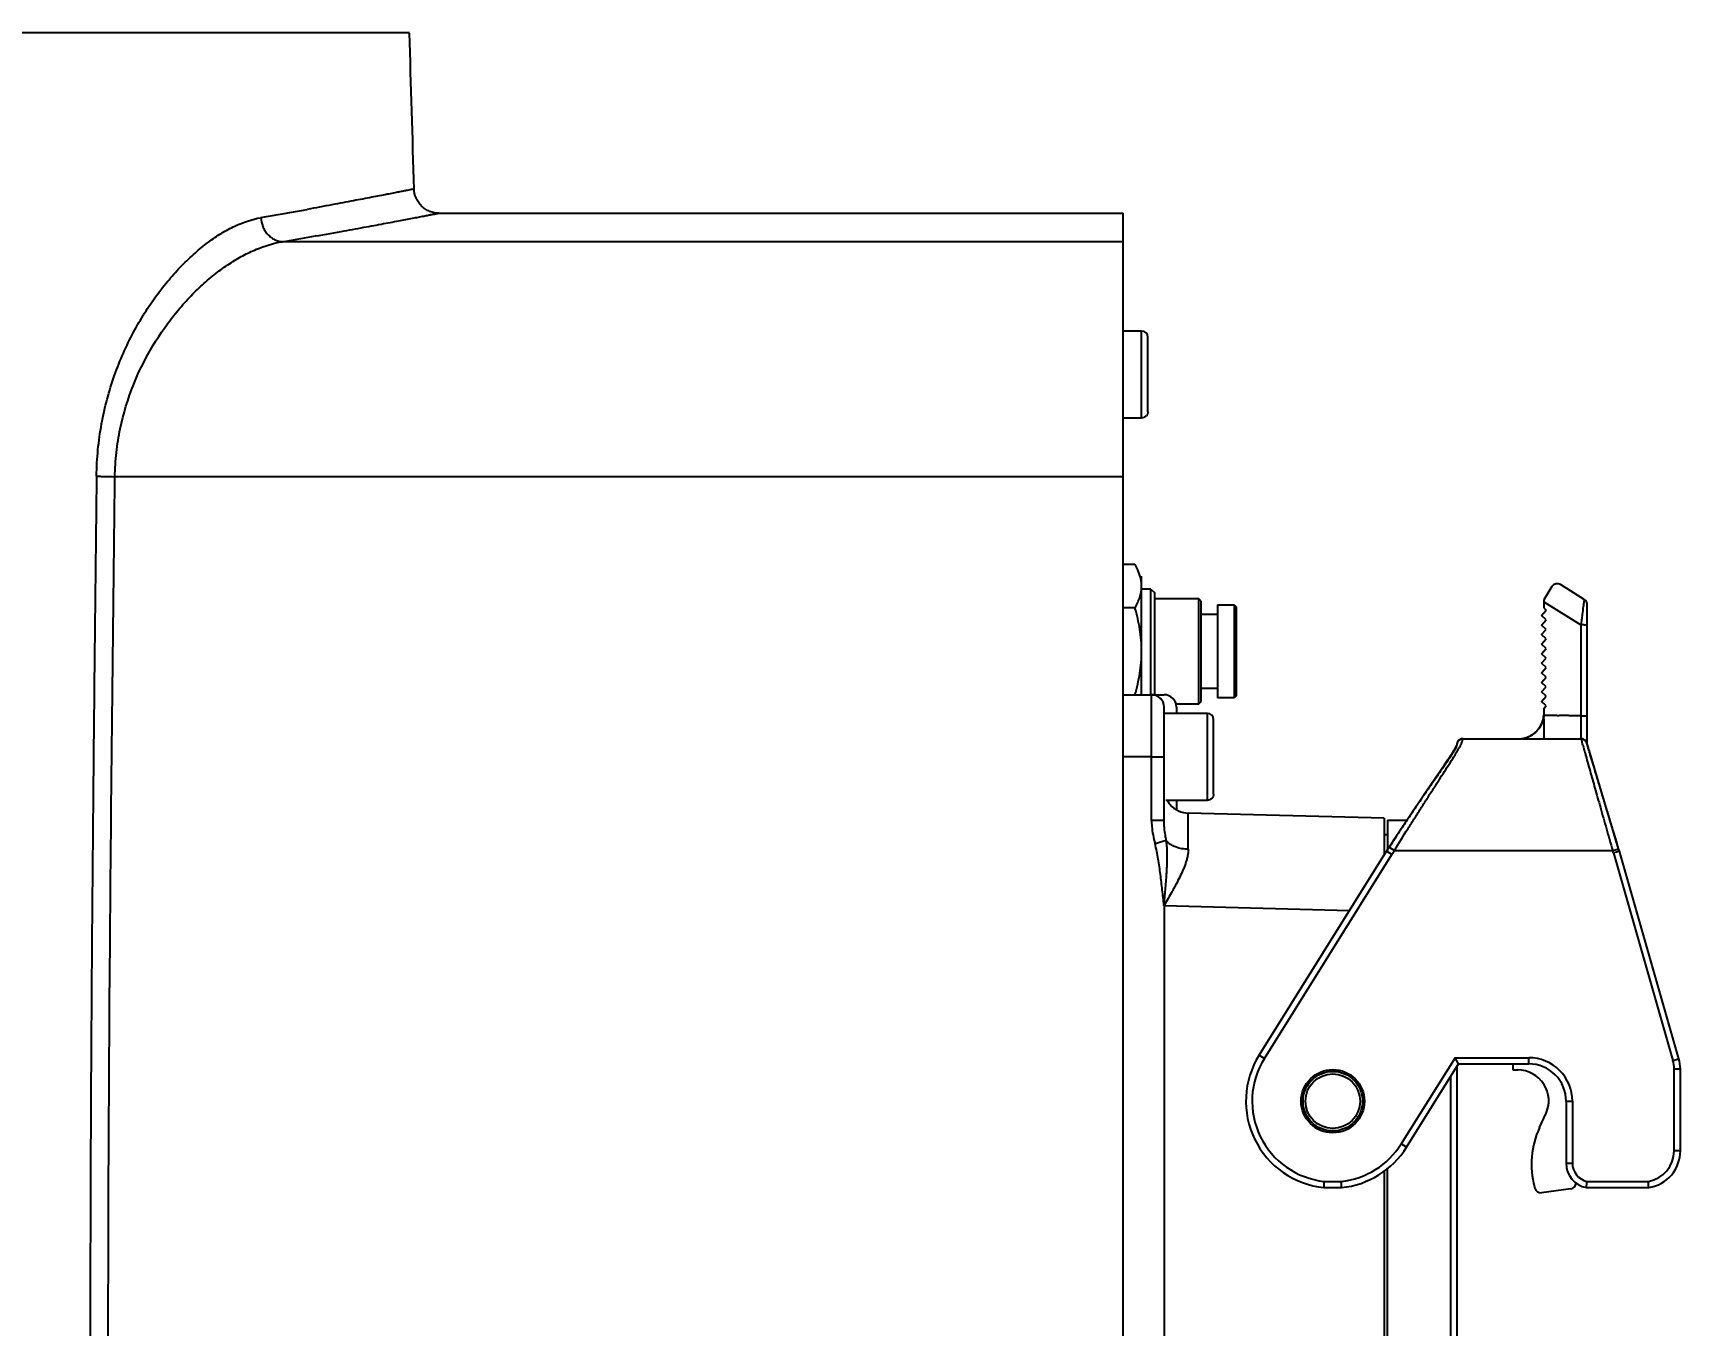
# Model space of a CAD drawing. Header units: millimetres. Extents: x 5828 to 6704, y 123 to 421.
# Drawn here: x 6414.21 to 6420.86, y 230.39 to 235.6 of the extents above; entities that cross this region are included whole.
import ezdxf

# ---------------------------------------------------------------- set-up
doc = ezdxf.new("R2010")
doc.units = ezdxf.units.MM
doc.layers.add('外形图', color=7, linetype='Continuous')
doc.layers.add('尺寸标注', color=7, linetype='Continuous')
doc.styles.add('微软雅黑', font='msyh.ttc', dxfattribs={"height": 1.5})
doc.dimstyles.new('尺寸标注_1_20比例', dxfattribs={"dimtxt": 1.5, "dimasz": 1.25, "dimexe": 0.5, "dimexo": 0.4, "dimgap": 0.5, "dimtad": 1, "dimdec": 1, "dimlfac": 20, "dimdsep": 46, "dimtxsty": '微软雅黑', "dimcen": 0.09, "dimadec": 0, "dimazin": 0, "dimtp": 0.01, "dimtm": 0.01, "dimtfac": 1, "dimtdec": 1, "dimtofl": 0, "dimtmove": 0, "dimatfit": 3, "dimfxl": 1, "dimtolj": 1, "dimarcsym": 0})

# ---------------------------------------------------------------- blocks, each defined once
blk = doc.blocks.new('*D1088')
at = {"layer": 'Defpoints', "color": 0}
for p in [(6412.2069, 236.9694), (6418.6045, 225.3693), (6425.7791, 225.3693)]:
    blk.add_point(p, dxfattribs=at)
at = {"layer": '尺寸标注', "color": 0, "lineweight": -2}
for p, q in [((6412.6069, 236.9694), (6426.2791, 236.9694)), ((6425.7791, 235.7194), (6425.7791, 226.6193)), ((6419.0045, 225.3693), (6426.2791, 225.3693))]:
    blk.add_line(p, q, dxfattribs=at)
at = {"layer": '尺寸标注', "color": 0}
for points in [[(6425.9874, 235.7194), (6425.5708, 235.7194), (6425.7791, 236.9694)], [(6425.5708, 226.6193), (6425.9874, 226.6193), (6425.7791, 225.3693)]]:
    blk.add_solid(points, dxfattribs=at)
at = {"layer": '尺寸标注', "color": 0, "insert": (6424.5075, 231.1693), "char_height": 1.5, "attachment_point": 5, "rotation": 90, "style": '微软雅黑'}
blk.add_mtext('\\A1;\\A1;{\\fAlibaba PuHuiTi 3.0 55 Regular|b0|i0|c134|p18;232}', dxfattribs=at)
blk = doc.blocks.new('*D1089')
at = {"layer": 'Defpoints', "color": 0}
for p in [(6416.4211, 245.3693), (6430.1421, 245.3693), (6418.6045, 225.3693)]:
    blk.add_point(p, dxfattribs=at)
at = {"layer": '尺寸标注', "color": 0, "lineweight": -2}
for p, q in [((6416.8211, 245.3693), (6430.6421, 245.3693)), ((6430.1421, 226.6193), (6430.1421, 244.1193)), ((6419.0045, 225.3693), (6430.6421, 225.3693))]:
    blk.add_line(p, q, dxfattribs=at)
at = {"layer": '尺寸标注', "color": 0}
for points in [[(6430.3504, 244.1193), (6429.9337, 244.1193), (6430.1421, 245.3693)], [(6429.9337, 226.6193), (6430.3504, 226.6193), (6430.1421, 225.3693)]]:
    blk.add_solid(points, dxfattribs=at)
at = {"layer": '尺寸标注', "color": 0, "insert": (6428.8704, 235.3693), "char_height": 1.5, "attachment_point": 5, "rotation": 90, "style": '微软雅黑'}
blk.add_mtext('\\A1;\\A1;{\\fAlibaba PuHuiTi 3.0 55 Regular|b0|i0|c134|p18;400}', dxfattribs=at)
blk = doc.blocks.new('*D1092')
at = {"layer": 'Defpoints', "color": 0}
for p in [(6411.8764, 278.0693), (6435.1929, 278.0693), (6418.6045, 225.3693)]:
    blk.add_point(p, dxfattribs=at)
at = {"layer": '尺寸标注', "color": 0, "lineweight": -2}
for p, q in [((6412.2764, 278.0693), (6435.6929, 278.0693)), ((6435.1929, 226.6193), (6435.1929, 276.8193)), ((6419.0045, 225.3693), (6435.6929, 225.3693))]:
    blk.add_line(p, q, dxfattribs=at)
at = {"layer": '尺寸标注', "color": 0}
for points in [[(6435.4013, 276.8193), (6434.9846, 276.8193), (6435.1929, 278.0693)], [(6434.9846, 226.6193), (6435.4013, 226.6193), (6435.1929, 225.3693)]]:
    blk.add_solid(points, dxfattribs=at)
at = {"layer": '尺寸标注', "color": 0, "insert": (6433.9213, 251.7193), "char_height": 1.5, "attachment_point": 5, "rotation": 90, "style": '微软雅黑'}
blk.add_mtext('\\A1;\\A1;{\\fAlibaba PuHuiTi 3.0 55 Regular|b0|i0|c134|p18;1054}', dxfattribs=at)

msp = doc.modelspace()

# ---------------------------------------------------------------- linework, layer by layer
at = {"layer": '外形图', "linetype": 'ByBlock'}
for p, q in [((6415.7299, 235.5951), (6405.679, 235.5951)), ((6415.8484, 234.8693), (6418.6045, 234.8693)), ((6418.6045, 225.3693), (6418.6045, 234.8693)), ((6418.6045, 234.7542), (6415.2188, 234.7542)), ((6418.6795, 234.3943), (6418.6045, 234.3943)), ((6418.6795, 234.0443), (6418.6795, 234.3943)), ((6418.7045, 234.0693), (6418.7045, 234.3693)), ((6418.6045, 234.0443), (6418.6795, 234.0443)), ((6418.6045, 233.8074), (6414.5434, 233.8074)), ((6418.6524, 233.4539), (6418.6045, 233.4539)), ((6418.6795, 232.9289), (6418.6795, 233.407)), ((6420.4623, 233.3128), (6420.3667, 233.3726)), ((6418.717, 233.3539), (6418.6795, 233.3539)), ((6418.717, 233.3539), (6418.732, 233.3389)), ((6418.717, 232.9289), (6418.717, 233.3539)), ((6418.732, 232.9289), (6418.732, 233.3389)), ((6418.732, 233.3164), (6418.909, 233.3164)), ((6418.919, 233.3064), (6418.909, 233.3164)), ((6418.909, 233.3164), (6418.909, 232.8914)), ((6418.919, 232.9014), (6418.919, 233.3064)), ((6420.3323, 233.3646), (6420.2991, 233.3115)), ((6420.2991, 233.3115), (6420.2991, 233.2785)), ((6420.4623, 233.3128), (6420.4684, 233.3075)), ((6420.4623, 233.3128), (6420.4684, 233.3075)), ((6418.6524, 233.2789), (6418.6045, 233.2789)), ((6418.919, 233.2539), (6418.9855, 233.2539)), ((6418.9855, 233.2914), (6419.052, 233.2914)), ((6418.9855, 233.2914), (6418.9855, 232.9164)), ((6419.052, 233.2914), (6419.062, 233.2814)), ((6419.052, 233.2914), (6419.052, 232.9164)), ((6419.062, 232.9264), (6419.062, 233.2814)), ((6420.2899, 233.2484), (6420.3091, 233.2693)), ((6420.3091, 233.2308), (6420.2899, 233.2484)), ((6420.2991, 233.3039), (6420.4491, 233.2102)), ((6420.2991, 233.2785), (6420.3091, 233.2693)), ((6420.4542, 233.2518), (6420.4522, 233.2359)), ((6420.4741, 232.7317), (6420.4741, 233.2916)), ((6420.2899, 233.2099), (6420.3091, 233.2308)), ((6420.3091, 233.1923), (6420.2899, 233.2099)), ((6420.2899, 233.1714), (6420.3091, 233.1923)), ((6420.4491, 233.2102), (6420.4491, 232.7514)), ((6420.3091, 233.1538), (6420.2899, 233.1714)), ((6420.2899, 233.1329), (6420.3091, 233.1538)), ((6420.3091, 233.1153), (6420.2899, 233.1329)), ((6420.2899, 233.0944), (6420.3091, 233.1153)), ((6420.3091, 233.0768), (6420.2899, 233.0944)), ((6420.2899, 233.0559), (6420.3091, 233.0768)), ((6420.3091, 233.0383), (6420.2899, 233.0559)), ((6420.2899, 233.0174), (6420.3091, 233.0383)), ((6420.3091, 232.9998), (6420.2899, 233.0174)), ((6420.2899, 232.9789), (6420.3091, 232.9998)), ((6420.3091, 232.9613), (6420.2899, 232.9789)), ((6418.6045, 232.9289), (6418.7695, 232.9289)), ((6418.7195, 232.9008), (6418.7195, 232.9284)), ((6418.9855, 232.9539), (6418.919, 232.9539)), ((6419.052, 232.9164), (6418.9855, 232.9164)), ((6419.062, 232.9264), (6419.052, 232.9164)), ((6420.2899, 232.9404), (6420.3091, 232.9613)), ((6420.3091, 232.9228), (6420.2899, 232.9404)), ((6420.2899, 232.9019), (6420.3091, 232.9228)), ((6418.7195, 232.6787), (6418.7195, 232.9008)), ((6418.7695, 232.4224), (6418.7695, 232.8789)), ((6418.9445, 232.8539), (6418.7695, 232.8539)), ((6418.909, 232.8914), (6418.8195, 232.8914)), ((6418.8195, 232.8789), (6418.8195, 232.8539)), ((6418.909, 232.8914), (6418.919, 232.9014)), ((6418.9445, 232.5039), (6418.9445, 232.8539)), ((6420.3091, 232.8843), (6420.2899, 232.9019)), ((6420.2984, 232.8423), (6420.2968, 232.833)), ((6420.299, 232.8475), (6420.2992, 232.8388)), ((6420.2991, 232.8734), (6420.3091, 232.8843)), ((6420.2991, 232.8734), (6420.2991, 232.8475)), ((6420.2997, 232.8387), (6420.2992, 232.8416)), ((6418.9695, 232.5289), (6418.9695, 232.8289)), ((6420.2681, 232.7795), (6420.2657, 232.7772)), ((6420.2825, 232.7971), (6420.2783, 232.791)), ((6420.2834, 232.7984), (6420.2797, 232.7928)), ((6420.2873, 232.8056), (6420.2834, 232.7984)), ((6420.2901, 232.8114), (6420.2873, 232.8055)), ((6420.2927, 232.8181), (6420.2901, 232.8114)), ((6420.2949, 232.825), (6420.2926, 232.8177)), ((6420.2951, 232.8258), (6420.2927, 232.8181)), ((6420.2968, 232.833), (6420.2949, 232.825)), ((6419.974, 232.7514), (6420.4492, 232.7514)), ((6420.4496, 232.7514), (6420.4492, 232.7514)), ((6420.4547, 232.7508), (6420.4492, 232.7514)), ((6420.4515, 232.7513), (6420.4496, 232.7514)), ((6420.4625, 232.7476), (6420.4515, 232.7513)), ((6420.4625, 232.7476), (6420.4547, 232.7508)), ((6420.4819, 232.7045), (6420.4741, 232.7316)), ((6420.4744, 232.7266), (6420.4743, 232.7268)), ((6420.4785, 232.7161), (6420.4746, 232.7299)), ((6420.4762, 232.7244), (6420.4753, 232.7275)), ((6418.7195, 232.6786), (6418.6045, 232.6785)), ((6418.7195, 232.6787), (6418.7695, 232.6789)), ((6418.7195, 232.4224), (6418.7195, 232.6786)), ((6419.9003, 232.6477), (6419.8828, 232.622)), ((6419.912, 232.6653), (6419.8985, 232.6451)), ((6419.9193, 232.6764), (6419.9103, 232.6627)), ((6419.9372, 232.7047), (6419.9273, 232.6888)), ((6420.5248, 232.5602), (6420.4817, 232.7052)), ((6419.8713, 232.6051), (6419.8153, 232.5226)), ((6419.8894, 232.6316), (6419.8652, 232.596)), ((6419.8243, 232.5358), (6419.7889, 232.484)), ((6420.6009, 232.3086), (6420.5248, 232.5602)), ((6418.7772, 232.5039), (6418.9445, 232.5039)), ((6418.8195, 232.5039), (6418.8195, 232.4654)), ((6418.8476, 232.4544), (6418.8669, 232.4521)), ((6419.657, 232.4314), (6418.8669, 232.4521)), ((6419.7664, 232.4508), (6419.7315, 232.3986)), ((6419.7914, 232.4877), (6419.7635, 232.4465)), ((6418.7695, 232.4224), (6418.7195, 232.4224)), ((6419.657, 232.4314), (6419.657, 232.2839)), ((6419.6695, 232.4239), (6419.7483, 232.4239)), ((6419.6695, 232.4239), (6419.6695, 232.3014)), ((6419.7315, 232.3986), (6419.7044, 232.3574)), ((6418.7788, 232.3415), (6418.7335, 232.3286)), ((6419.657, 232.3664), (6419.6695, 232.3664)), ((6419.6768, 232.315), (6419.6663, 232.2988)), ((6419.7044, 232.3574), (6419.6768, 232.315)), ((6419.6768, 232.315), (6419.6977, 232.3014)), ((6420.577, 232.3014), (6420.6009, 232.3086)), ((6420.6019, 232.3053), (6420.6009, 232.3086)), ((6419.1527, 231.4768), (6419.6663, 232.2988)), ((6419.1739, 231.4636), (6419.6875, 232.2856)), ((6419.6875, 232.2856), (6419.6663, 232.2988)), ((6419.6875, 232.2856), (6419.6977, 232.3014)), ((6419.6977, 232.3014), (6420.577, 232.3014)), ((6420.5799, 232.2917), (6420.577, 232.3014)), ((6420.5919, 232.2953), (6420.5799, 232.2917)), ((6420.5799, 232.2917), (6420.8196, 231.4556)), ((6420.6038, 232.2988), (6420.5919, 232.2953)), ((6420.6038, 232.2988), (6420.6019, 232.3053)), ((6420.8437, 231.4624), (6420.6038, 232.2988)), ((6418.7695, 232.0797), (6419.5171, 232.0601)), ((6418.7695, 232.0797), (6418.7695, 228.128)), ((6419.1527, 231.4768), (6419.1739, 231.4636)), ((6419.9421, 231.4664), (6419.7251, 231.1192)), ((6419.9421, 231.4664), (6420.2395, 231.4664)), ((6419.9559, 231.4414), (6419.9421, 231.4664)), ((6420.2395, 231.4539), (6420.2395, 231.4664)), ((6420.2395, 231.4414), (6420.2395, 231.4539)), ((6420.8196, 231.4556), (6420.8437, 231.4624)), ((6419.7463, 231.1059), (6419.9559, 231.4414)), ((6419.9241, 231.3905), (6419.9241, 228.8173)), ((6419.9495, 231.4311), (6419.9495, 228.7767)), ((6419.9559, 231.4414), (6420.2395, 231.4414)), ((6420.1743, 231.4413), (6420.1743, 231.4174)), ((6420.1743, 231.4174), (6420.1943, 231.4174)), ((6420.8245, 231.4211), (6420.8495, 231.4211)), ((6420.8245, 231.0914), (6420.8245, 231.4211)), ((6420.8495, 231.0914), (6420.8495, 231.4211)), ((6420.3895, 231.2914), (6420.4145, 231.2914)), ((6420.3895, 231.2914), (6420.3895, 231.0414)), ((6420.4145, 231.2914), (6420.4145, 231.0414)), ((6420.2824, 231.1851), (6420.3079, 231.2398)), ((6419.7463, 231.1059), (6419.7251, 231.1192)), ((6420.8495, 231.0914), (6420.8245, 231.0914)), ((6419.657, 231.0121), (6419.657, 229.1956)), ((6419.6695, 229.1857), (6419.6695, 231.022)), ((6420.3895, 231.0414), (6420.4145, 231.0414)), ((6419.414, 230.9432), (6419.485, 230.9432)), ((6419.4153, 230.9682), (6419.4837, 230.9682)), ((6420.2619, 230.9465), (6420.2634, 230.9411)), ((6420.4083, 230.9386), (6420.2899, 230.9227)), ((6420.4706, 230.9432), (6420.7227, 230.9432)), ((6420.4731, 230.9682), (6420.7208, 230.9682))]:
    msp.add_line(p, q, dxfattribs=at)
for points in [[(6420.2656, 232.7771), (6420.2638, 232.7755), (6420.2585, 232.7712), (6420.2531, 232.7674), (6420.2475, 232.7641)], [(6420.2657, 232.7772), (6420.2623, 232.7742), (6420.2575, 232.7705), (6420.2526, 232.7671)], [(6420.2797, 232.7928), (6420.2756, 232.7876), (6420.2714, 232.7827), (6420.2681, 232.7795)], [(6420.2873, 232.8055), (6420.2864, 232.8037), (6420.2825, 232.7971)], [(6419.9491, 232.7293), (6419.949, 232.7289), (6419.9488, 232.7283), (6419.9486, 232.7274), (6419.9482, 232.7262), (6419.9476, 232.7246), (6419.9467, 232.7224), (6419.9455, 232.7198), (6419.9439, 232.7168), (6419.9421, 232.7132), (6419.9398, 232.7092), (6419.9372, 232.7047)], [(6419.9524, 232.739), (6419.95, 232.7337), (6419.9493, 232.7308), (6419.9491, 232.7293)], [(6419.9656, 232.7499), (6419.9607, 232.7475), (6419.9562, 232.7439), (6419.9524, 232.739)], [(6419.974, 232.7514), (6419.9706, 232.7511), (6419.9656, 232.7499)], [(6420.2476, 232.7641), (6420.2419, 232.7612), (6420.2362, 232.7587), (6420.2346, 232.7581)], [(6420.2425, 232.7615), (6420.2375, 232.7592), (6420.2346, 232.7581)], [(6420.4746, 232.7301), (6420.4738, 232.7324), (6420.4728, 232.7353), (6420.47, 232.7405), (6420.4625, 232.7476)], [(6420.4746, 232.7299), (6420.474, 232.7318), (6420.4734, 232.7338), (6420.4721, 232.7368), (6420.4688, 232.742), (6420.4625, 232.7476)], [(6419.9273, 232.6888), (6419.9235, 232.6828), (6419.9193, 232.6764)]]:
    msp.add_lwpolyline(points, dxfattribs=at)
for radius in [0.1275, 0.12, 0.11]:
    msp.add_circle((6419.4495, 231.2914), radius, dxfattribs=at)
for centre, radius, start, end in [((6195.5553, 228.7944), 220.2796, 1.605595, 1.769163), ((6410.3891, 261.9046), 27.466, 279.94211, 280.33846), ((6409.3941, 268.6072), 34.3505, 279.76264, 280.16256), ((6418.6795, 234.3693), 0.025, 0, 90), ((6420.3535, 233.3514), 0.025, 58, 147.9996), ((6420.4491, 233.2916), 0.025, 0, 39.36516), ((6427.1083, 232.4258), 6.7052, 172.63878, 172.92438), ((6418.7195, 232.8789), 0.05, 0, 90), ((6418.7695, 232.8789), 0.05, 0, 90), ((6418.9445, 232.8289), 0.025, 0, 90), ((6420.1991, 232.8514), 0.1, 270.00168, 357.80029), ((6417.0534, 231.7846), 3.5309, 15.44682, 15.6381), ((6446.9226, 240.0859), 27.4704, 195.61467, 195.76692), ((6394.043, 224.724), 27.6168, 16.61299, 16.75913), ((6418.8695, 232.552), 0.1, 209.00229, 257.37763), ((6427.4634, 227.2727), 9.2767, 146.53448, 147.07513), ((6398.4182, 225.6497), 23.1607, 16.70886, 16.84614), ((6419.4495, 231.2914), 0.35, 148, 264.17769), ((6419.4495, 231.2914), 0.325, 147.98995, 263.95924), ((6420.2395, 231.2914), 0.175, 359.9986, 90.00561), ((6420.6995, 231.4211), 0.125, 0.00078, 16.0026), ((6420.6995, 231.4211), 0.15, 0, 16), ((6420.1945, 231.2924), 0.125, 335.07622, 90.07622), ((6420.2395, 231.2914), 0.15, 0, 90.00602), ((6420.5998, 231.0376), 0.35, 155.07622, 195.07622), ((6419.4495, 231.2914), 0.325, 276.03899, 328.0018), ((6419.4495, 231.2914), 0.35, 275.82222, 328), ((6420.6995, 231.0914), 0.125, 279.82321, 0.00044), ((6420.6995, 231.0914), 0.15, 278.89869, 0), ((6420.4895, 231.0414), 0.1, 180, 259.09589), ((6420.4895, 231.0414), 0.075, 179.99593, 257.40223), ((6420.2875, 230.9476), 0.025, 195.07622, 275.60369), ((6420.4049, 230.9634), 0.025, 277.67622, 354.74987)]:
    msp.add_arc(centre, radius, start, end, dxfattribs=at)
for points, knots in [([(6415.7485, 234.9665), (6415.7483, 234.9665), (6415.7477, 234.9664), (6415.7464, 234.9661), (6415.7443, 234.9657), (6415.7397, 234.9648), (6415.7319, 234.9632), (6415.72, 234.9608), (6415.7046, 234.9578), (6415.6859, 234.9541), (6415.6639, 234.9498), (6415.6278, 234.9428), (6415.5744, 234.9324), (6415.5004, 234.9183), (6415.4136, 234.902), (6415.3514, 234.8905), (6415.3182, 234.8844)], [0, 0, 0, 0, 0.001, 0.003997, 0.008987, 0.015965, 0.035871, 0.063684, 0.099372, 0.142901, 0.194241, 0.253358, 0.394798, 0.566838, 0.768808, 1, 1, 1, 1]), ([(6415.8484, 234.8693), (6415.8361, 234.8693), (6415.817, 234.8729), (6415.7941, 234.8846), (6415.7782, 234.8971), (6415.7653, 234.9126), (6415.7529, 234.9352), (6415.7488, 234.9542), (6415.7485, 234.9665)], [0, 0, 0, 0, 0.239858, 0.368688, 0.500001, 0.631313, 0.760143, 1, 1, 1, 1]), ([(6414.4692, 233.8099), (6414.4697, 233.8453), (6414.4736, 233.9158), (6414.4881, 234.0196), (6414.5107, 234.1198), (6414.5404, 234.2152), (6414.5762, 234.305), (6414.617, 234.3887), (6414.6616, 234.4661), (6414.7095, 234.5368), (6414.7597, 234.6008), (6414.8117, 234.658), (6414.8647, 234.7084), (6414.9181, 234.7521), (6414.9717, 234.7887), (6415.0406, 234.8261), (6415.0952, 234.8447), (6415.1312, 234.851)], [0, 0, 0, 0, 0.080879, 0.160817, 0.23905, 0.31514, 0.388679, 0.459497, 0.527455, 0.592431, 0.654301, 0.71303, 0.768648, 0.821133, 0.870428, 0.916566, 1, 1, 1, 1]), ([(6415.1312, 234.851), (6415.1319, 234.839), (6415.136, 234.8208), (6415.1472, 234.7988), (6415.1584, 234.7836), (6415.1721, 234.7711), (6415.1872, 234.7618), (6415.203, 234.7561), (6415.2137, 234.7544), (6415.2188, 234.7542)], [0, 0, 0, 0, 0.252264, 0.385513, 0.518801, 0.648946, 0.773559, 0.890685, 1, 1, 1, 1]), ([(6415.455, 234.7957), (6415.4854, 234.8011), (6415.5423, 234.8115), (6415.6109, 234.8242), (6415.6599, 234.8333), (6415.6922, 234.8394), (6415.7215, 234.845), (6415.7478, 234.85), (6415.7711, 234.8544), (6415.7914, 234.8583), (6415.8085, 234.8616), (6415.8209, 234.864), (6415.8292, 234.8656), (6415.8343, 234.8665), (6415.8386, 234.8674), (6415.8421, 234.8681), (6415.8448, 234.8686), (6415.8466, 234.8689), (6415.8475, 234.8691), (6415.8481, 234.8692), (6415.8482, 234.8693), (6415.8484, 234.8693), (6415.8484, 234.8693)], [0, 0, 0, 0, 0.231716, 0.433456, 0.523063, 0.605156, 0.679712, 0.746667, 0.805943, 0.857465, 0.901157, 0.936947, 0.951862, 0.96478, 0.975695, 0.984601, 0.991491, 0.996358, 0.998031, 0.999196, 0.999852, 1, 1, 1, 1]), ([(6414.5434, 233.8074), (6414.5439, 233.84), (6414.5479, 233.9049), (6414.5679, 234.0307), (6414.613, 234.1782), (6414.692, 234.3362), (6414.7727, 234.4504), (6414.8422, 234.5292), (6414.8949, 234.581), (6414.9488, 234.6264), (6415.0032, 234.6655), (6415.0577, 234.6981), (6415.1278, 234.7318), (6415.1826, 234.7485), (6415.2188, 234.7542)], [0, 0, 0, 0, 0.078686, 0.156438, 0.306823, 0.448665, 0.580638, 0.642708, 0.702061, 0.75866, 0.812462, 0.863434, 0.91161, 1, 1, 1, 1]), ([(6418.7045, 234.0693), (6418.7045, 234.0661), (6418.7035, 234.0611), (6418.7004, 234.0553), (6418.6973, 234.0515), (6418.6935, 234.0484), (6418.6877, 234.0453), (6418.6827, 234.0443), (6418.6795, 234.0443)], [0, 0, 0, 0, 0.24905, 0.374638, 0.499933, 0.625235, 0.750843, 1, 1, 1, 1]), ([(6414.4692, 233.8099), (6414.4656, 233.4916), (6414.4586, 232.8551), (6414.4498, 231.9001), (6414.4451, 231.1042), (6414.4437, 230.4673), (6414.4442, 229.8303), (6414.4486, 229.0341), (6414.4586, 228.2378), (6414.4707, 227.6008), (6414.4859, 226.9638), (6414.501, 226.4862), (6414.5132, 226.1678)], [0, 0, 0, 0, 0.124924, 0.249877, 0.374855, 0.437352, 0.499855, 0.624874, 0.749906, 0.812427, 0.87495, 1, 1, 1, 1]), ([(6414.4692, 233.8099), (6414.4744, 233.8096), (6414.4856, 233.8089), (6414.5103, 233.808), (6414.5299, 233.8076), (6414.5434, 233.8074)], [0, 0, 0, 0, 0.207316, 0.453144, 1, 1, 1, 1]), ([(6414.5858, 226.1691), (6414.538, 227.4416), (6414.5008, 229.9884), (6414.5282, 232.5346), (6414.5434, 233.8074)], [0, 0, 0, 0, 0.500105, 1, 1, 1, 1]), ([(6418.6672, 233.4241), (6418.6662, 233.4266), (6418.6618, 233.4368), (6418.6566, 233.4466), (6418.6524, 233.4539)], [0, 0, 0, 0, 0.24569, 1, 1, 1, 1]), ([(6418.6795, 233.3664), (6418.6795, 233.3761), (6418.6772, 233.3959), (6418.671, 233.4148), (6418.6672, 233.4241)], [0, 0, 0, 0, 0.492265, 1, 1, 1, 1]), ([(6418.6524, 233.2789), (6418.6565, 233.2859), (6418.6639, 233.2999), (6418.6726, 233.3218), (6418.6782, 233.3439), (6418.6795, 233.3589), (6418.6795, 233.3664)], [0, 0, 0, 0, 0.261623, 0.514472, 0.759587, 1, 1, 1, 1]), ([(6420.4623, 233.3128), (6420.4623, 233.3128), (6420.4623, 233.3128), (6420.4623, 233.3127), (6420.4622, 233.3126), (6420.4622, 233.3123), (6420.4621, 233.3117), (6420.4619, 233.3109), (6420.4618, 233.3098), (6420.4616, 233.3085), (6420.4614, 233.307), (6420.4611, 233.3053), (6420.4608, 233.3034), (6420.4604, 233.3004), (6420.4599, 233.2963), (6420.4592, 233.2908), (6420.4587, 233.287), (6420.4584, 233.2849)], [0, 0, 0, 0, 0.001067, 0.004192, 0.009502, 0.01699, 0.038419, 0.06829, 0.106399, 0.152542, 0.20651, 0.268094, 0.337085, 0.41322, 0.585503, 0.782059, 1, 1, 1, 1]), ([(6418.6795, 233.1039), (6418.6795, 233.1187), (6418.6782, 233.1483), (6418.6709, 233.2071), (6418.6606, 233.2504), (6418.6524, 233.2789)], [0, 0, 0, 0, 0.250052, 0.500121, 1, 1, 1, 1]), ([(6420.4522, 233.2359), (6420.452, 233.2338), (6420.4509, 233.2252), (6420.4499, 233.2166), (6420.4491, 233.2102)], [0, 0, 0, 0, 0.246452, 1, 1, 1, 1]), ([(6420.4741, 233.2084), (6420.4741, 233.2085), (6420.4739, 233.2086), (6420.4736, 233.2088), (6420.473, 233.2089), (6420.4717, 233.2092), (6420.4696, 233.2094), (6420.4665, 233.2097), (6420.4626, 233.2099), (6420.4583, 233.2101), (6420.4537, 233.2101), (6420.4506, 233.2102), (6420.4491, 233.2102)], [0, 0, 0, 0, 0.007822, 0.02326, 0.047368, 0.080258, 0.17211, 0.297979, 0.454946, 0.63254, 0.818364, 1, 1, 1, 1]), ([(6418.6524, 232.9289), (6418.6606, 232.9573), (6418.6709, 233.0007), (6418.6782, 233.0594), (6418.6795, 233.0891), (6418.6795, 233.1039)], [0, 0, 0, 0, 0.499876, 0.749946, 1, 1, 1, 1]), ([(6420.299, 232.8475), (6420.3053, 232.8472), (6420.3178, 232.8467), (6420.3365, 232.8461), (6420.3553, 232.8459), (6420.3741, 232.846), (6420.3928, 232.8461), (6420.4116, 232.8458), (6420.4303, 232.8452), (6420.4428, 232.8447), (6420.4491, 232.8444)], [0, 0, 0, 0, 0.125005, 0.250009, 0.375002, 0.5, 0.624998, 0.749991, 0.874995, 1, 1, 1, 1]), ([(6420.4491, 232.8444), (6420.4507, 232.8444), (6420.4539, 232.8444), (6420.4585, 232.8443), (6420.4628, 232.8441), (6420.4665, 232.8439), (6420.4696, 232.8437), (6420.4717, 232.8434), (6420.4729, 232.8432), (6420.4735, 232.843), (6420.4739, 232.8429), (6420.4741, 232.8427), (6420.4741, 232.8427)], [0, 0, 0, 0, 0.192499, 0.379152, 0.551367, 0.701911, 0.825664, 0.917901, 0.951242, 0.975833, 0.991715, 1, 1, 1, 1]), ([(6420.2988, 232.8388), (6420.2988, 232.8368), (6420.2989, 232.8292), (6420.2992, 232.8215), (6420.2993, 232.8158)], [0, 0, 0, 0, 0.254666, 1, 1, 1, 1]), ([(6420.2991, 232.7894), (6420.299, 232.7866), (6420.299, 232.7813), (6420.299, 232.7738), (6420.2991, 232.7681), (6420.2991, 232.7641), (6420.2991, 232.7615), (6420.2991, 232.7592), (6420.2991, 232.7572), (6420.2991, 232.7554), (6420.2991, 232.7542), (6420.2991, 232.7533), (6420.2991, 232.7528), (6420.2991, 232.7524), (6420.2991, 232.752), (6420.2991, 232.7518), (6420.2991, 232.7516), (6420.2991, 232.7515), (6420.2991, 232.7514), (6420.2991, 232.7514), (6420.2991, 232.7514), (6420.2991, 232.7514)], [0, 0, 0, 0, 0.221856, 0.420338, 0.592758, 0.668427, 0.736782, 0.797628, 0.850767, 0.896007, 0.933216, 0.948781, 0.962305, 0.973778, 0.98319, 0.990528, 0.995783, 0.997626, 0.998944, 0.999736, 1, 1, 1, 1]), ([(6420.2993, 232.8158), (6420.2994, 232.8112), (6420.2994, 232.8024), (6420.2991, 232.7937), (6420.2991, 232.7894)], [0, 0, 0, 0, 0.521832, 1, 1, 1, 1]), ([(6419.9468, 232.7201), (6419.9463, 232.7186), (6419.9448, 232.7153), (6419.9407, 232.7072), (6419.9369, 232.7008), (6419.9341, 232.6962)], [0, 0, 0, 0, 0.175926, 0.401258, 1, 1, 1, 1]), ([(6419.9468, 232.6948), (6419.9494, 232.6991), (6419.9542, 232.7071), (6419.9622, 232.721), (6419.9672, 232.7308), (6419.9697, 232.737)], [0, 0, 0, 0, 0.311016, 0.583549, 1, 1, 1, 1]), ([(6419.949, 232.7267), (6419.949, 232.7268), (6419.949, 232.7268), (6419.9489, 232.7268), (6419.9489, 232.7268), (6419.9489, 232.7267), (6419.9488, 232.7266), (6419.9488, 232.7264), (6419.9487, 232.7261), (6419.9486, 232.7258), (6419.9485, 232.7253), (6419.9483, 232.7244), (6419.9479, 232.7232), (6419.9474, 232.7217), (6419.947, 232.7207), (6419.9468, 232.7201)], [0, 0, 0, 0, 0.009776, 0.014397, 0.018601, 0.024808, 0.043668, 0.071394, 0.108144, 0.154037, 0.209188, 0.347756, 0.524912, 0.741869, 1, 1, 1, 1]), ([(6419.9526, 232.7392), (6419.9514, 232.7372), (6419.9497, 232.7332), (6419.949, 232.7288), (6419.949, 232.7267)], [0, 0, 0, 0, 0.516122, 1, 1, 1, 1]), ([(6419.962, 232.7483), (6419.9601, 232.7472), (6419.9564, 232.7446), (6419.9537, 232.7411), (6419.9526, 232.7392)], [0, 0, 0, 0, 0.499918, 1, 1, 1, 1]), ([(6419.9614, 232.7479), (6419.9633, 232.749), (6419.9674, 232.7507), (6419.9719, 232.7514), (6419.974, 232.7514)], [0, 0, 0, 0, 0.516176, 1, 1, 1, 1]), ([(6419.974, 232.7514), (6419.972, 232.7514), (6419.9678, 232.7508), (6419.9639, 232.7493), (6419.962, 232.7483)], [0, 0, 0, 0, 0.483939, 1, 1, 1, 1]), ([(6419.9697, 232.737), (6419.9702, 232.7381), (6419.971, 232.7402), (6419.972, 232.7431), (6419.9727, 232.7456), (6419.9732, 232.7474), (6419.9734, 232.7486), (6419.9736, 232.7493), (6419.9737, 232.7499), (6419.9738, 232.7504), (6419.9738, 232.7508), (6419.9739, 232.7511), (6419.9739, 232.7513), (6419.974, 232.7514), (6419.974, 232.7514)], [0, 0, 0, 0, 0.238744, 0.443312, 0.614585, 0.753546, 0.811164, 0.860979, 0.903063, 0.937478, 0.964272, 0.983494, 0.995235, 1, 1, 1, 1]), ([(6420.4492, 232.7514), (6420.4492, 232.7514), (6420.4492, 232.7513), (6420.4493, 232.7513), (6420.4494, 232.7511), (6420.4495, 232.7508), (6420.4496, 232.7504), (6420.4498, 232.7499), (6420.45, 232.7492), (6420.4502, 232.7484), (6420.4506, 232.7472), (6420.4511, 232.7453), (6420.4519, 232.7428), (6420.4527, 232.7397), (6420.4533, 232.7375), (6420.4537, 232.7364)], [0, 0, 0, 0, 0.001571, 0.004915, 0.01734, 0.037515, 0.065452, 0.101141, 0.144566, 0.195709, 0.254551, 0.395251, 0.566503, 0.768141, 1, 1, 1, 1]), ([(6420.4619, 232.7479), (6420.46, 232.749), (6420.456, 232.7506), (6420.4517, 232.7513), (6420.4496, 232.7514)], [0, 0, 0, 0, 0.515191, 1, 1, 1, 1]), ([(6420.4568, 232.725), (6420.4575, 232.7227), (6420.4605, 232.7116), (6420.4636, 232.7005), (6420.466, 232.6918)], [0, 0, 0, 0, 0.214361, 1, 1, 1, 1]), ([(6420.4709, 232.7388), (6420.4698, 232.7407), (6420.4672, 232.7442), (6420.4638, 232.7468), (6420.4619, 232.7479)], [0, 0, 0, 0, 0.500003, 1, 1, 1, 1]), ([(6420.4743, 232.7268), (6420.4742, 232.7288), (6420.4735, 232.733), (6420.4719, 232.737), (6420.4709, 232.7388)], [0, 0, 0, 0, 0.484007, 1, 1, 1, 1]), ([(6420.476, 232.7231), (6420.4759, 232.7234), (6420.4757, 232.724), (6420.4754, 232.7248), (6420.4752, 232.7255), (6420.475, 232.726), (6420.4748, 232.7265), (6420.4746, 232.7267), (6420.4745, 232.7269), (6420.4744, 232.7269), (6420.4743, 232.7269)], [0, 0, 0, 0, 0.235614, 0.438224, 0.60802, 0.745269, 0.850427, 0.924456, 0.970207, 1, 1, 1, 1]), ([(6420.4867, 232.6873), (6420.4855, 232.6914), (6420.4832, 232.6989), (6420.4802, 232.709), (6420.4779, 232.7168), (6420.4766, 232.7212), (6420.476, 232.7231)], [0, 0, 0, 0, 0.345062, 0.627871, 0.846694, 1, 1, 1, 1]), ([(6419.9341, 232.6962), (6419.9317, 232.6924), (6419.9265, 232.6842), (6419.9145, 232.666), (6419.901, 232.6461), (6419.8862, 232.6245), (6419.8738, 232.6068), (6419.8608, 232.588), (6419.8473, 232.5684), (6419.8332, 232.548), (6419.8135, 232.5194), (6419.7878, 232.4822), (6419.7564, 232.4359), (6419.7353, 232.4043), (6419.7247, 232.3882)], [0, 0, 0, 0, 0.036396, 0.078208, 0.175676, 0.23033, 0.288568, 0.349957, 0.414076, 0.480668, 0.549607, 0.693844, 0.844671, 1, 1, 1, 1]), ([(6419.9047, 232.6277), (6419.9124, 232.6397), (6419.9266, 232.662), (6419.9405, 232.6844), (6419.9468, 232.6948)], [0, 0, 0, 0, 0.538268, 1, 1, 1, 1]), ([(6419.6977, 232.3014), (6419.7159, 232.331), (6419.7431, 232.3752), (6419.7797, 232.4332), (6419.8066, 232.4753), (6419.8329, 232.516), (6419.8581, 232.5551), (6419.8819, 232.5922), (6419.8973, 232.6162), (6419.9047, 232.6277)], [0, 0, 0, 0, 0.269964, 0.402548, 0.532286, 0.658148, 0.778957, 0.893375, 1, 1, 1, 1]), ([(6420.4858, 232.6215), (6420.4923, 232.5985), (6420.5023, 232.5627), (6420.5163, 232.5135), (6420.5278, 232.4735), (6420.5397, 232.4318), (6420.5519, 232.389), (6420.5643, 232.3453), (6420.5727, 232.316), (6420.577, 232.3014)], [0, 0, 0, 0, 0.215673, 0.335087, 0.46064, 0.591172, 0.725502, 0.862265, 1, 1, 1, 1]), ([(6420.5649, 232.4276), (6420.5595, 232.4454), (6420.5489, 232.4801), (6420.5295, 232.5441), (6420.5157, 232.5904), (6420.5069, 232.6198)], [0, 0, 0, 0, 0.278744, 0.541376, 1, 1, 1, 1]), ([(6418.9695, 232.5289), (6418.9695, 232.5256), (6418.9685, 232.5207), (6418.9654, 232.5149), (6418.9623, 232.5111), (6418.9585, 232.5079), (6418.9527, 232.5049), (6418.9477, 232.5039), (6418.9445, 232.5039)], [0, 0, 0, 0, 0.249107, 0.374696, 0.499981, 0.625268, 0.750864, 1, 1, 1, 1]), ([(6418.867, 232.3061), (6418.867, 232.3169), (6418.8669, 232.3373), (6418.8668, 232.3621), (6418.8667, 232.3802), (6418.8667, 232.3922), (6418.8667, 232.4033), (6418.8666, 232.4132), (6418.8666, 232.4221), (6418.8666, 232.4299), (6418.8666, 232.4356), (6418.8667, 232.4397), (6418.8667, 232.4422), (6418.8667, 232.4445), (6418.8667, 232.4465), (6418.8667, 232.4481), (6418.8668, 232.4495), (6418.8668, 232.4505), (6418.8668, 232.4511), (6418.8668, 232.4514), (6418.8668, 232.4517), (6418.8668, 232.4519), (6418.8669, 232.452), (6418.8669, 232.4521), (6418.8669, 232.4521)], [0, 0, 0, 0, 0.221457, 0.419924, 0.509532, 0.592325, 0.668061, 0.736499, 0.79741, 0.850616, 0.895951, 0.915615, 0.933249, 0.948834, 0.962362, 0.973826, 0.98322, 0.990538, 0.993416, 0.995773, 0.997608, 0.998922, 0.999715, 1, 1, 1, 1]), ([(6418.7195, 232.4224), (6418.7195, 232.4145), (6418.7203, 232.3947), (6418.7247, 232.3632), (6418.7302, 232.3401), (6418.7335, 232.3286)], [0, 0, 0, 0, 0.250031, 0.625009, 1, 1, 1, 1]), ([(6418.7788, 232.3415), (6418.7774, 232.3483), (6418.7723, 232.375), (6418.7695, 232.4023), (6418.7695, 232.4224)], [0, 0, 0, 0, 0.258128, 1, 1, 1, 1]), ([(6420.5849, 232.3617), (6420.5832, 232.3672), (6420.5766, 232.3892), (6420.5699, 232.4112), (6420.5649, 232.4276)], [0, 0, 0, 0, 0.252885, 1, 1, 1, 1]), ([(6418.7695, 232.0797), (6418.7684, 232.0902), (6418.7661, 232.111), (6418.7625, 232.1423), (6418.7589, 232.1735), (6418.7552, 232.2048), (6418.7512, 232.2359), (6418.7463, 232.267), (6418.7404, 232.2979), (6418.7359, 232.3184), (6418.7335, 232.3286)], [0, 0, 0, 0, 0.124985, 0.249973, 0.374974, 0.499985, 0.624975, 0.749967, 0.874989, 1, 1, 1, 1]), ([(6418.7694, 232.0796), (6418.7715, 232.1009), (6418.7745, 232.1329), (6418.778, 232.1757), (6418.7798, 232.2025), (6418.781, 232.224), (6418.7818, 232.2402), (6418.7823, 232.2565), (6418.7826, 232.2729), (6418.7826, 232.2895), (6418.7822, 232.3064), (6418.7811, 232.3238), (6418.7797, 232.3355), (6418.7788, 232.3415)], [0, 0, 0, 0, 0.244853, 0.367417, 0.490278, 0.551877, 0.613661, 0.67572, 0.738162, 0.801116, 0.865152, 0.93112, 1, 1, 1, 1]), ([(6418.867, 232.3061), (6418.8585, 232.3062), (6418.8411, 232.3079), (6418.8098, 232.3162), (6418.788, 232.3294), (6418.7788, 232.3415)], [0, 0, 0, 0, 0.263888, 0.533159, 1, 1, 1, 1]), ([(6418.867, 232.3061), (6418.8673, 232.2971), (6418.8656, 232.2832), (6418.8611, 232.265), (6418.8568, 232.251), (6418.8517, 232.2369), (6418.844, 232.2178), (6418.833, 232.1939), (6418.8208, 232.1703), (6418.8105, 232.1513), (6418.7999, 232.1321), (6418.7864, 232.1082), (6418.7752, 232.0892), (6418.7695, 232.0797)], [0, 0, 0, 0, 0.109146, 0.166669, 0.22569, 0.286018, 0.347551, 0.473592, 0.602701, 0.668147, 0.734036, 0.86673, 1, 1, 1, 1]), ([(6419.414, 230.9432), (6419.4141, 230.9438), (6419.4143, 230.9452), (6419.4145, 230.9477), (6419.4147, 230.9522), (6419.4149, 230.9591), (6419.4151, 230.965), (6419.4153, 230.9682)], [0, 0, 0, 0, 0.076909, 0.169309, 0.293591, 0.61828, 1, 1, 1, 1]), ([(6419.485, 230.9432), (6419.4849, 230.9438), (6419.4846, 230.9462), (6419.4843, 230.9514), (6419.4841, 230.9591), (6419.4839, 230.965), (6419.4837, 230.9682)], [0, 0, 0, 0, 0.076734, 0.293407, 0.618194, 1, 1, 1, 1]), ([(6420.4706, 230.9432), (6420.4706, 230.9433), (6420.4708, 230.944), (6420.4712, 230.9454), (6420.4716, 230.9476), (6420.4719, 230.9507), (6420.4722, 230.9545), (6420.4725, 230.9604), (6420.4728, 230.965), (6420.4731, 230.9682)], [0, 0, 0, 0, 0.020274, 0.078561, 0.171518, 0.295731, 0.446726, 0.619556, 1, 1, 1, 1]), ([(6420.7227, 230.9432), (6420.7226, 230.9433), (6420.7225, 230.944), (6420.7222, 230.9454), (6420.7219, 230.9476), (6420.7217, 230.9507), (6420.7215, 230.9545), (6420.7213, 230.9604), (6420.7211, 230.965), (6420.7208, 230.9682)], [0, 0, 0, 0, 0.020007, 0.077805, 0.170434, 0.294612, 0.44577, 0.618865, 1, 1, 1, 1])]:
    msp.add_open_spline(points, degree=3, knots=knots, dxfattribs=at)

# ---------------------------------------------------------------- dimensions: what is measured, and where the dimension line sits
at = {"layer": '尺寸标注'}
for base, p1, p2, picture, middle in [((6435.1929, 278.0693), (6418.6045, 225.3693), (6411.8764, 278.0693), '*D1092', (6433.9213, 251.7193)), ((6430.1421, 245.3693), (6418.6045, 225.3693), (6416.4211, 245.3693), '*D1089', (6428.8704, 235.3693)), ((6425.7791, 225.3693), (6412.2069, 236.9694), (6418.6045, 225.3693), '*D1088', (6424.5075, 231.1693))]:
    dim = msp.add_linear_dim(base=base, p1=p1, p2=p2, angle=90, text='\\A1;{\\fAlibaba PuHuiTi 3.0 55 Regular|b0|i0|c134|p18;<>}', dimstyle='尺寸标注_1_20比例', dxfattribs=at)
    dim.commit()
    dim.dimension.update_dxf_attribs({"geometry": picture, "text_midpoint": middle})

doc.saveas('drawing.dxf')
